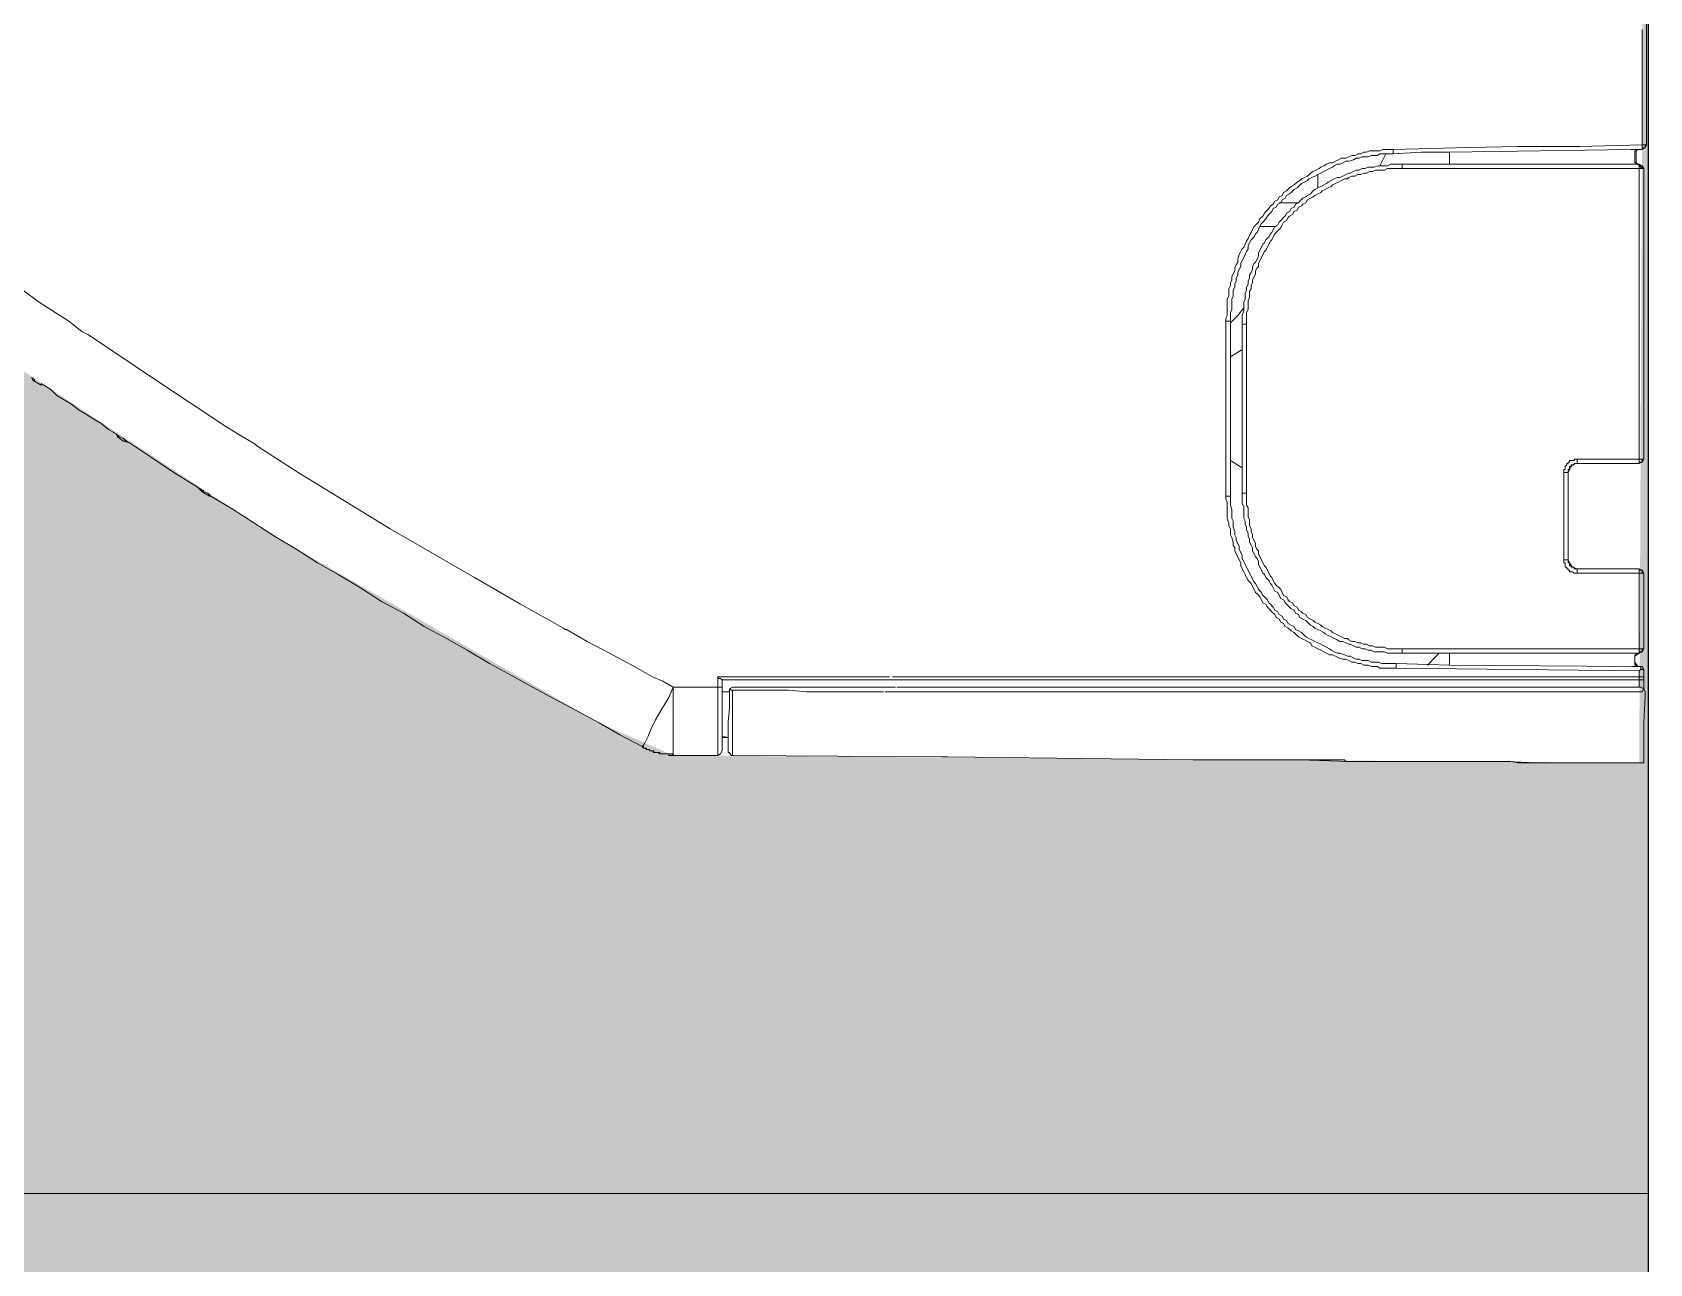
# Model space of a CAD drawing. Header units: millimetres. Extents: x -376000 to 292178, y -193032 to 188048.
# Drawn here: x -165250.4 to -165058, y -159015.4 to -158868.9 of the extents above; entities that cross this region are included whole.
import ezdxf

# ---------------------------------------------------------------- set-up
doc = ezdxf.new("R2010")
doc.units = ezdxf.units.MM
doc.layers.add('02_0.25', color=1, linetype='Continuous', lineweight=25, true_color=0xff0000)
doc.layers.add('04_0.10', color=7, linetype='Continuous', lineweight=9, true_color=0x0099ff)
doc.layers.add('_平面図（新設） (2D)', color=7, linetype='Continuous', lineweight=5)

# ---------------------------------------------------------------- blocks, each defined once
blk = doc.blocks.new('グループ-683')
at = {"color": 255, "linetype": 'Continuous'}
blk.add_wipeout([(-165251.62, -158682.77), (-165206.76, -158673.28), (-165170.8, -158671.16), (-165058, -158671.16), (-165059.24, -158955.81), (-165174.15, -158954.93), (-165182.96, -158951.05), (-165221.57, -158928.85), (-165251.35, -158909.28), (-165268.8, -158896.76), (-165276.03, -158870.5), (-165286.25, -158822.91), (-165294, -158769.87), (-165296.82, -158737.61), (-165297.71, -158715.75), (-165296.29, -158702.89), (-165292.95, -158696.01), (-165285.54, -158689.84), (-165277.26, -158687.38), (-165253.46, -158683.15), (-165252.23, -158682.97)], dxfattribs=at).dxf.layer = '04_0.10'
at = {"layer": '04_0.10', "color": 251, "lineweight": 5}
for p, q in [((-165058.89, -158869.45), (-165058.89, -158868.57)), ((-165058.36, -158869.27), (-165058.36, -158868.39)), ((-165058.36, -158869.45), (-165058.36, -158869.27)), ((-165058.36, -158869.45), (-165058.36, -158869.27)), ((-165058.89, -158870.33), (-165058.89, -158869.45)), ((-165058.89, -158870.33), (-165058.89, -158872.09)), ((-165058.36, -158869.45), (-165058.36, -158870.15)), ((-165058.36, -158869.45), (-165058.36, -158870.15)), ((-165058.36, -158870.15), (-165058.36, -158870.33)), ((-165058.36, -158870.15), (-165058.36, -158870.33)), ((-165058.36, -158871.56), (-165058.36, -158870.33)), ((-165058.36, -158871.56), (-165058.36, -158870.33)), ((-165058.89, -158872.09), (-165058.89, -158877.37)), ((-165058.36, -158871.56), (-165058.36, -158877.37)), ((-165058.36, -158871.56), (-165058.36, -158877.37)), ((-165058.89, -158877.37), (-165058.89, -158878.96)), ((-165058.89, -158878.96), (-165058.89, -158882.31)), ((-165058.36, -158877.37), (-165058.36, -158882.31)), ((-165058.36, -158877.37), (-165058.36, -158882.31)), ((-165060.3, -158882.84), (-165081.8, -158883.19)), ((-165058.89, -158882.84), (-165059.42, -158882.84)), ((-165058.89, -158882.31), (-165058.89, -158882.66)), ((-165058.89, -158882.31), (-165058.89, -158882.66)), ((-165058.89, -158882.84), (-165058.53, -158882.66)), ((-165058.89, -158882.84), (-165058.53, -158882.66)), ((-165058.89, -158882.66), (-165058.89, -158882.84)), ((-165058.89, -158882.66), (-165058.89, -158882.84)), ((-165058.53, -158882.66), (-165058.89, -158882.66)), ((-165058.53, -158882.66), (-165058.36, -158882.31)), ((-165058.53, -158882.66), (-165058.36, -158882.31)), ((-165058.53, -158882.66), (-165058.53, -158882.31)), ((-165090.08, -158884.78), (-165089.38, -158883.37)), ((-165087.44, -158884.6), (-165081.8, -158884.6)), ((-165081.8, -158884.6), (-165081.8, -158883.19)), ((-165081.8, -158884.6), (-165081.8, -158883.19)), ((-165081.8, -158884.6), (-165060.12, -158884.6)), ((-165060.12, -158884.6), (-165059.42, -158884.6)), ((-165059.77, -158883.37), (-165059.77, -158884.07)), ((-165059.77, -158883.37), (-165059.77, -158884.07)), ((-165059.42, -158884.6), (-165059.24, -158884.6)), ((-165058.89, -158884.78), (-165059.24, -158884.6)), ((-165059.24, -158884.6), (-165059.24, -158884.78)), ((-165059.24, -158884.6), (-165059.24, -158884.78)), ((-165059.24, -158884.78), (-165059.24, -158885.13)), ((-165058.89, -158884.78), (-165059.24, -158884.78)), ((-165059.24, -158884.78), (-165059.24, -158885.13)), ((-165058.71, -158885.13), (-165058.89, -158884.78)), ((-165058.89, -158884.78), (-165058.89, -158885.13)), ((-165097.48, -158885.83), (-165097.48, -158887.25)), ((-165087.44, -158885.13), (-165059.24, -158885.13)), ((-165059.24, -158919.68), (-165059.24, -158885.13)), ((-165059.24, -158919.68), (-165059.24, -158885.13)), ((-165058.89, -158885.13), (-165058.71, -158885.13)), ((-165058.71, -158919.68), (-165058.71, -158885.13)), ((-165058.71, -158919.68), (-165058.71, -158885.13)), ((-165097.48, -158887.43), (-165097.48, -158887.25)), ((-165099.77, -158889.19), (-165102.07, -158889.19)), ((-165104.36, -158892), (-165102.6, -158892)), ((-165108.41, -158903.29), (-165108.41, -158924.08)), ((-165107.88, -158903.29), (-165107.88, -158903.46)), ((-165107.88, -158903.29), (-165107.88, -158903.46)), ((-165107.88, -158903.46), (-165107.88, -158907.52)), ((-165107.88, -158903.46), (-165107.88, -158907.52)), ((-165106.47, -158903.64), (-165106.47, -158906.64)), ((-165106.47, -158903.64), (-165106.47, -158906.64)), ((-165105.94, -158903.64), (-165105.94, -158923.73)), ((-165107.88, -158907.52), (-165106.47, -158906.64)), ((-165107.88, -158907.7), (-165107.88, -158907.52)), ((-165107.88, -158907.7), (-165107.88, -158907.52)), ((-165107.88, -158919.85), (-165107.88, -158907.7)), ((-165106.47, -158906.64), (-165106.47, -158920.73)), ((-165250.29, -158909.98), (-165250.29, -158910.34)), ((-165250.29, -158910.34), (-165249.41, -158910.86)), ((-165249.24, -158910.69), (-165249.41, -158910.86)), ((-165249.41, -158910.86), (-165249.06, -158910.86)), ((-165249.06, -158910.86), (-165248.71, -158911.04)), ((-165240.78, -158916.51), (-165240.42, -158916.68)), ((-165240.42, -158916.68), (-165240.25, -158917.03)), ((-165239.54, -158917.56), (-165240.25, -158917.03)), ((-165239.54, -158917.56), (-165239.19, -158917.56)), ((-165239.19, -158917.56), (-165238.84, -158917.74)), ((-165107.88, -158919.85), (-165107.88, -158924.08)), ((-165107.88, -158919.85), (-165106.47, -158920.73)), ((-165107.88, -158919.85), (-165107.88, -158924.08)), ((-165106.47, -158920.73), (-165107.88, -158919.85)), ((-165106.47, -158920.73), (-165106.47, -158923.73)), ((-165106.47, -158920.73), (-165106.47, -158923.73)), ((-165068.23, -158921.26), (-165068.23, -158931.66)), ((-165068.23, -158921.26), (-165068.23, -158931.66)), ((-165067.7, -158921.26), (-165067.7, -158931.66)), ((-165067.7, -158921.26), (-165067.7, -158931.66)), ((-165059.24, -158919.68), (-165066.64, -158919.68)), ((-165066.64, -158920.2), (-165059.24, -158920.2)), ((-165059.24, -158920.2), (-165066.64, -158920.2)), ((-165059.24, -158920.2), (-165058.89, -158920.03)), ((-165059.24, -158920.2), (-165058.89, -158920.03)), ((-165059.24, -158920.03), (-165059.24, -158920.2)), ((-165059.24, -158920.03), (-165059.24, -158920.2)), ((-165058.89, -158920.03), (-165059.24, -158920.03)), ((-165058.89, -158920.03), (-165058.71, -158919.68)), ((-165058.89, -158920.03), (-165058.71, -158919.68)), ((-165058.89, -158920.03), (-165058.89, -158919.68)), ((-165058.89, -158920.03), (-165058.89, -158919.68)), ((-165230.73, -158923.03), (-165230.38, -158923.2)), ((-165230.38, -158923.2), (-165230.2, -158923.56)), ((-165229.32, -158924.08), (-165230.2, -158923.56)), ((-165229.32, -158924.08), (-165229.14, -158924.08)), ((-165066.64, -158932.72), (-165059.24, -158932.72)), ((-165058.89, -158932.9), (-165059.24, -158932.72)), ((-165058.89, -158932.9), (-165059.24, -158932.9)), ((-165058.71, -158933.25), (-165058.89, -158932.9)), ((-165058.71, -158933.25), (-165058.89, -158932.9)), ((-165058.89, -158932.9), (-165058.89, -158933.25)), ((-165058.89, -158932.9), (-165058.89, -158933.25)), ((-165066.64, -158933.25), (-165059.24, -158933.25)), ((-165059.24, -158942.24), (-165059.24, -158933.25)), ((-165059.24, -158942.24), (-165059.24, -158933.25)), ((-165058.89, -158933.25), (-165058.71, -158933.25)), ((-165058.71, -158942.24), (-165058.71, -158933.25)), ((-165058.71, -158942.24), (-165058.71, -158933.25)), ((-165087.44, -158942.24), (-165059.24, -158942.24)), ((-165059.24, -158942.24), (-165059.24, -158942.59)), ((-165059.24, -158942.24), (-165059.24, -158942.59)), ((-165058.89, -158942.59), (-165058.71, -158942.24)), ((-165058.89, -158942.59), (-165058.71, -158942.24)), ((-165058.89, -158942.59), (-165058.89, -158942.24)), ((-165081.8, -158944.18), (-165088.14, -158944)), ((-165083.21, -158942.77), (-165087.44, -158942.77)), ((-165087.44, -158942.77), (-165081.8, -158942.77)), ((-165083.38, -158943.12), (-165084.44, -158944.18)), ((-165083.03, -158942.77), (-165083.38, -158943.12)), ((-165081.8, -158944.18), (-165081.8, -158942.77)), ((-165081.8, -158942.77), (-165060.12, -158942.77)), ((-165060.12, -158944.35), (-165081.8, -158944.18)), ((-165060.12, -158942.77), (-165059.42, -158942.77)), ((-165059.42, -158944.35), (-165060.12, -158944.35)), ((-165059.77, -158943.3), (-165059.77, -158943.83)), ((-165059.77, -158943.3), (-165059.77, -158943.83)), ((-165059.42, -158942.77), (-165059.24, -158942.77)), ((-165059.42, -158942.77), (-165059.24, -158942.77)), ((-165058.89, -158944.35), (-165059.42, -158944.35)), ((-165059.24, -158942.77), (-165058.89, -158942.59)), ((-165059.24, -158942.77), (-165058.89, -158942.59)), ((-165059.24, -158942.59), (-165059.24, -158942.77)), ((-165058.89, -158942.59), (-165059.24, -158942.59)), ((-165059.24, -158942.59), (-165059.24, -158942.77)), ((-165058.71, -158944.71), (-165058.89, -158944.35)), ((-165168.86, -158945.59), (-165168.86, -158946.82)), ((-165168.86, -158945.59), (-165148.42, -158945.59)), ((-165168.34, -158945.94), (-165168.34, -158946.82)), ((-165168.34, -158945.94), (-165162.52, -158945.94)), ((-165162.52, -158945.94), (-165162.34, -158945.94)), ((-165162.34, -158945.94), (-165162.17, -158945.94)), ((-165162.17, -158945.94), (-165161.99, -158945.94)), ((-165161.99, -158945.94), (-165064.52, -158945.94)), ((-165148.07, -158945.59), (-165129.04, -158945.59)), ((-165129.04, -158945.59), (-165081.27, -158945.59)), ((-165059.24, -158944.88), (-165088.14, -158944.53)), ((-165081.27, -158945.59), (-165059.24, -158945.59)), ((-165064.35, -158945.94), (-165064.52, -158945.94)), ((-165064.35, -158945.94), (-165064.17, -158945.94)), ((-165064.17, -158945.94), (-165063.82, -158945.94)), ((-165063.82, -158945.94), (-165059.24, -158945.94)), ((-165059.24, -158944.88), (-165059.24, -158945.59)), ((-165059.24, -158944.88), (-165059.24, -158945.59)), ((-165059.24, -158945.59), (-165059.24, -158945.94)), ((-165059.24, -158945.59), (-165059.24, -158945.94)), ((-165059.24, -158945.94), (-165059.24, -158946.11)), ((-165059.24, -158945.94), (-165059.24, -158946.11)), ((-165059.24, -158946.11), (-165059.24, -158946.82)), ((-165059.24, -158946.11), (-165059.24, -158946.82)), ((-165058.71, -158944.71), (-165058.71, -158944.88)), ((-165058.71, -158944.88), (-165058.71, -158945.59)), ((-165058.71, -158944.88), (-165058.71, -158945.59)), ((-165058.71, -158945.59), (-165058.71, -158946.99)), ((-165058.71, -158945.59), (-165058.71, -158946.99)), ((-165174.15, -158946.82), (-165168.86, -158946.82)), ((-165168.34, -158947.35), (-165167.46, -158947.35)), ((-165167.1, -158946.82), (-165167.46, -158946.99)), ((-165167.46, -158946.99), (-165167.46, -158947.35)), ((-165147.71, -158946.82), (-165167.1, -158946.82)), ((-165088.67, -158946.82), (-165147.54, -158946.82)), ((-165143.66, -158947.35), (-165138.9, -158947.35)), ((-165058.89, -158947.35), (-165119.34, -158947.35)), ((-165059.06, -158946.82), (-165088.67, -158946.82)), ((-165058.71, -158946.99), (-165059.06, -158946.82)), ((-165058.89, -158947.35), (-165058.71, -158946.99)), ((-165058.53, -158947.35), (-165058.71, -158946.99)), ((-165058.53, -158947.88), (-165058.53, -158947.35)), ((-165174.15, -158949.46), (-165174.15, -158949.29)), ((-165174.15, -158949.46), (-165174.15, -158949.29)), ((-165168.34, -158952.64), (-165168.34, -158952.46)), ((-165168.34, -158952.64), (-165168.34, -158952.46)), ((-165167.63, -158952.81), (-165168.34, -158952.64)), ((-165168.34, -158954.4), (-165168.34, -158952.99)), ((-165168.34, -158954.4), (-165168.34, -158952.99)), ((-165167.63, -158954.4), (-165167.63, -158952.81)), ((-165058.71, -158954.22), (-165058.71, -158953.87)), ((-165176.09, -158954.57), (-165175.91, -158954.57)), ((-165174.15, -158954.93), (-165174.15, -158954.75)), ((-165174.15, -158954.93), (-165174.15, -158954.75)), ((-165174.15, -158954.93), (-165168.86, -158954.93)), ((-165168.86, -158954.93), (-165168.51, -158954.75)), ((-165168.86, -158954.93), (-165168.51, -158954.75)), ((-165168.51, -158954.75), (-165168.34, -158954.4)), ((-165168.51, -158954.75), (-165168.34, -158954.4)), ((-165167.28, -158954.93), (-165167.1, -158954.93)), ((-165167.28, -158954.93), (-165167.1, -158954.93)), ((-165166.93, -158954.93), (-165167.1, -158954.93)), ((-165167.1, -158954.93), (-165166.93, -158954.93)), ((-165142.25, -158955.1), (-165166.93, -158954.93)), ((-165142.07, -158955.1), (-165142.25, -158955.1)), ((-165142.07, -158955.1), (-165142.25, -158955.1)), ((-165142.07, -158955.1), (-165142.25, -158955.1)), ((-165142.07, -158955.1), (-165142.25, -158955.1)), ((-165142.07, -158955.1), (-165141.54, -158955.1)), ((-165141.54, -158955.1), (-165142.07, -158955.1)), ((-165112.29, -158955.45), (-165141.54, -158955.1)), ((-165112.29, -158955.45), (-165110.35, -158955.45)), ((-165108.41, -158955.45), (-165110.35, -158955.45)), ((-165108.41, -158955.45), (-165108.06, -158955.45)), ((-165107.53, -158955.45), (-165108.06, -158955.45)), ((-165108.06, -158955.45), (-165107.88, -158955.45)), ((-165107.88, -158955.45), (-165107.71, -158955.45)), ((-165107.71, -158955.45), (-165107.53, -158955.45)), ((-165107.18, -158955.45), (-165107.53, -158955.45)), ((-165107.53, -158955.45), (-165107.35, -158955.45)), ((-165107.35, -158955.45), (-165107.18, -158955.45)), ((-165107, -158955.45), (-165107.18, -158955.45)), ((-165107.18, -158955.45), (-165107, -158955.45)), ((-165106.82, -158955.45), (-165107, -158955.45)), ((-165107, -158955.45), (-165106.82, -158955.45)), ((-165106.82, -158955.45), (-165106.65, -158955.45)), ((-165106.47, -158955.45), (-165106.65, -158955.45)), ((-165106.65, -158955.45), (-165106.47, -158955.45)), ((-165106.47, -158955.45), (-165106.29, -158955.45)), ((-165106.29, -158955.45), (-165101.89, -158955.45)), ((-165102.42, -158955.45), (-165101.89, -158955.45)), ((-165101.89, -158955.45), (-165101.36, -158955.45)), ((-165101.36, -158955.45), (-165100.48, -158955.45)), ((-165100.48, -158955.45), (-165100.3, -158955.45)), ((-165100.3, -158955.45), (-165099.77, -158955.45)), ((-165099.77, -158955.45), (-165099.6, -158955.45)), ((-165099.6, -158955.45), (-165099.25, -158955.45)), ((-165099.25, -158955.45), (-165099.07, -158955.45)), ((-165099.07, -158955.45), (-165098.89, -158955.45)), ((-165098.89, -158955.45), (-165098.72, -158955.45)), ((-165098.72, -158955.45), (-165098.54, -158955.45)), ((-165098.54, -158955.45), (-165098.36, -158955.45)), ((-165098.36, -158955.45), (-165098.01, -158955.45)), ((-165098.01, -158955.45), (-165097.84, -158955.45)), ((-165097.84, -158955.45), (-165097.48, -158955.45)), ((-165097.48, -158955.45), (-165096.25, -158955.45)), ((-165096.25, -158955.45), (-165095.19, -158955.45)), ((-165095.19, -158955.45), (-165095.02, -158955.45)), ((-165095.02, -158955.45), (-165094.67, -158955.45)), ((-165094.67, -158955.45), (-165094.31, -158955.45)), ((-165094.31, -158955.45), (-165094.14, -158955.63)), ((-165094.14, -158955.63), (-165093.96, -158955.63)), ((-165093.96, -158955.63), (-165093.78, -158955.63)), ((-165093.78, -158955.63), (-165092.19, -158955.63)), ((-165092.19, -158955.63), (-165092.02, -158955.63)), ((-165092.02, -158955.63), (-165091.84, -158955.63)), ((-165091.84, -158955.63), (-165091.67, -158955.63)), ((-165091.67, -158955.63), (-165091.49, -158955.63)), ((-165091.49, -158955.63), (-165091.14, -158955.63)), ((-165091.14, -158955.63), (-165090.79, -158955.63)), ((-165090.79, -158955.63), (-165090.61, -158955.63)), ((-165090.61, -158955.63), (-165090.43, -158955.63)), ((-165090.43, -158955.63), (-165090.26, -158955.63)), ((-165090.26, -158955.63), (-165089.9, -158955.63)), ((-165089.9, -158955.63), (-165089.55, -158955.63)), ((-165089.55, -158955.63), (-165089.2, -158955.63)), ((-165089.2, -158955.63), (-165088.85, -158955.63)), ((-165088.85, -158955.63), (-165088.32, -158955.63)), ((-165088.32, -158955.63), (-165088.14, -158955.63)), ((-165088.14, -158955.63), (-165087.97, -158955.63)), ((-165087.97, -158955.63), (-165087.26, -158955.63)), ((-165087.26, -158955.63), (-165087.09, -158955.63)), ((-165087.09, -158955.63), (-165086.73, -158955.63)), ((-165086.73, -158955.63), (-165086.55, -158955.63)), ((-165086.55, -158955.63), (-165086.38, -158955.63)), ((-165086.38, -158955.63), (-165086.2, -158955.63)), ((-165086.2, -158955.63), (-165086.03, -158955.63)), ((-165086.03, -158955.63), (-165085.85, -158955.63)), ((-165085.85, -158955.63), (-165085.67, -158955.63)), ((-165085.67, -158955.63), (-165085.14, -158955.63)), ((-165085.14, -158955.63), (-165084.97, -158955.63)), ((-165084.97, -158955.63), (-165084.79, -158955.63)), ((-165084.79, -158955.63), (-165084.44, -158955.63)), ((-165084.44, -158955.63), (-165084.26, -158955.63)), ((-165084.26, -158955.63), (-165084.09, -158955.63)), ((-165084.09, -158955.63), (-165083.91, -158955.63)), ((-165083.91, -158955.63), (-165082.15, -158955.63)), ((-165082.15, -158955.63), (-165081.27, -158955.63)), ((-165081.27, -158955.63), (-165080.21, -158955.63)), ((-165074.92, -158955.63), (-165081.27, -158955.63)), ((-165080.21, -158955.63), (-165074.92, -158955.63)), ((-165074.92, -158955.63), (-165074.57, -158955.63)), ((-165073.69, -158955.81), (-165074.57, -158955.63)), ((-165072.99, -158955.81), (-165074.57, -158955.63)), ((-165073.52, -158955.81), (-165073.69, -158955.81)), ((-165072.99, -158955.81), (-165073.52, -158955.81)), ((-165072.46, -158955.81), (-165072.99, -158955.81)), ((-165072.28, -158955.81), (-165072.99, -158955.81)), ((-165072.28, -158955.81), (-165072.46, -158955.81)), ((-165071.75, -158955.81), (-165072.28, -158955.81)), ((-165071.75, -158955.81), (-165072.28, -158955.81)), ((-165071.57, -158955.81), (-165071.75, -158955.81)), ((-165071.57, -158955.81), (-165071.75, -158955.81)), ((-165066.47, -158955.81), (-165071.57, -158955.81)), ((-165071.04, -158955.81), (-165071.57, -158955.81)), ((-165070.69, -158955.81), (-165071.04, -158955.81)), ((-165070.52, -158955.81), (-165070.69, -158955.81)), ((-165070.16, -158955.81), (-165070.52, -158955.81)), ((-165069.99, -158955.81), (-165070.16, -158955.81)), ((-165069.81, -158955.81), (-165069.99, -158955.81)), ((-165069.64, -158955.81), (-165069.81, -158955.81)), ((-165069.46, -158955.81), (-165069.64, -158955.81)), ((-165069.11, -158955.81), (-165069.46, -158955.81)), ((-165068.75, -158955.81), (-165069.11, -158955.81)), ((-165068.23, -158955.81), (-165068.75, -158955.81)), ((-165067.87, -158955.81), (-165068.23, -158955.81)), ((-165067.35, -158955.81), (-165067.87, -158955.81)), ((-165067.17, -158955.81), (-165067.35, -158955.81)), ((-165066.64, -158955.81), (-165067.17, -158955.81)), ((-165066.47, -158955.81), (-165066.64, -158955.81)), ((-165065.93, -158955.81), (-165066.47, -158955.81)), ((-165066.47, -158955.81), (-165059.24, -158955.81)), ((-165059.06, -158955.81), (-165065.93, -158955.81)), ((-165059.06, -158955.81), (-165059.24, -158955.81)), ((-165058.89, -158955.81), (-165059.06, -158955.81)), ((-165059.06, -158955.81), (-165058.89, -158955.81)), ((-165058.89, -158955.81), (-165058.71, -158955.81)), ((-165058.89, -158955.81), (-165058.71, -158955.81)), ((-165058.89, -158955.81), (-165058.71, -158955.81)), ((-165058.71, -158955.63), (-165058.71, -158954.22)), ((-165058.71, -158954.22), (-165058.71, -158955.63)), ((-165058.71, -158955.81), (-165058.71, -158955.63)), ((-165058.71, -158955.81), (-165058.71, -158955.63))]:
    blk.add_line(p, q, dxfattribs=at)
at = {"layer": '04_0.10', "color": 251, "lineweight": 5, "flags": 128}
for points in [[(-165250.47, -158909.98), (-165250.29, -158910.34), (-165249.41, -158910.86), (-165249.06, -158910.86), (-165248.18, -158911.39), (-165247.47, -158912.1), (-165246.59, -158912.63), (-165245.71, -158913.15), (-165244.83, -158913.86), (-165243.95, -158914.39), (-165243.07, -158914.92), (-165242.19, -158915.45), (-165241.31, -158916.15), (-165240.42, -158916.68), (-165240.25, -158917.03), (-165239.54, -158917.56), (-165238.84, -158917.74), (-165236.19, -158919.5), (-165233.55, -158921.26), (-165230.73, -158923.03), (-165230.2, -158923.56), (-165229.32, -158924.08), (-165229.14, -158924.08), (-165226.5, -158925.67), (-165224.03, -158927.25), (-165221.57, -158928.85), (-165218.92, -158930.43), (-165216.45, -158932.02), (-165213.99, -158933.42), (-165211.34, -158935.01), (-165208.87, -158936.6), (-165206.23, -158938.01), (-165203.76, -158939.59), (-165201.12, -158941), (-165198.65, -158942.42), (-165196.01, -158944), (-165193.37, -158945.41), (-165190.9, -158946.82), (-165188.25, -158948.23), (-165185.61, -158949.64), (-165182.96, -158951.05), (-165180.5, -158952.46), (-165177.86, -158953.87), (-165177.68, -158953.87), (-165177.68, -158954.05), (-165177.5, -158954.05), (-165177.33, -158954.05), (-165177.33, -158954.22), (-165177.15, -158954.22), (-165176.97, -158954.22), (-165176.97, -158954.4), (-165176.79, -158954.4), (-165176.62, -158954.4), (-165176.44, -158954.4), (-165176.44, -158954.57), (-165176.27, -158954.57), (-165176.09, -158954.57), (-165175.91, -158954.57), (-165175.91, -158954.57), (-165175.74, -158954.57), (-165175.74, -158954.75), (-165175.56, -158954.75), (-165175.39, -158954.75), (-165175.21, -158954.75), (-165175.03, -158954.75), (-165174.86, -158954.75), (-165174.68, -158954.75), (-165174.51, -158954.75), (-165174.33, -158954.75), (-165174.15, -158954.93), (-165168.86, -158954.93), (-165168.51, -158954.75), (-165168.34, -158954.4), (-165168.34, -158952.81), (-165167.63, -158952.81), (-165167.63, -158954.4), (-165167.63, -158954.4), (-165167.63, -158954.57), (-165167.46, -158954.57), (-165167.46, -158954.75), (-165167.28, -158954.75), (-165167.28, -158954.93), (-165167.1, -158954.93), (-165166.93, -158954.93), (-165142.25, -158955.1), (-165141.54, -158955.1), (-165112.29, -158955.45), (-165099.77, -158955.45), (-165099.6, -158955.45), (-165093.78, -158955.63), (-165092.19, -158955.63), (-165081.27, -158955.63), (-165074.92, -158955.63), (-165071.57, -158955.81), (-165071.04, -158955.81), (-165066.47, -158955.81), (-165058.71, -158955.81), (-165058.71, -158955.63), (-165058.71, -158954.22), (-165058.71, -158953.69), (-165058.71, -158951.05), (-165058.53, -158947.88), (-165058.53, -158947.35), (-165058.71, -158946.99), (-165058.71, -158945.59), (-165058.71, -158944.88), (-165058.89, -158944.35), (-165059.42, -158944.35), (-165059.77, -158943.83), (-165059.77, -158943.3), (-165059.77, -158943.12), (-165059.24, -158942.77), (-165058.89, -158942.59), (-165058.71, -158942.24), (-165058.71, -158933.25), (-165058.89, -158932.9), (-165059.24, -158932.9), (-165059.24, -158932.72), (-165066.64, -158932.72), (-165067.17, -158932.54), (-165067.52, -158932.02), (-165067.7, -158931.66), (-165067.7, -158921.26), (-165067.35, -158920.56), (-165067.17, -158920.38), (-165066.82, -158920.2), (-165059.24, -158920.2), (-165058.89, -158920.03), (-165058.71, -158919.68), (-165058.71, -158885.13), (-165058.89, -158885.13), (-165059.42, -158884.6), (-165059.59, -158884.43), (-165059.59, -158883.02), (-165059.42, -158882.84), (-165058.89, -158882.84), (-165058.53, -158882.66), (-165058.36, -158882.31), (-165058.36, -158870.24), (-165058.18, -158804.94)], [(-165088.5, -158882.84), (-165089.02, -158882.84), (-165089.38, -158882.84), (-165089.73, -158882.84), (-165090.08, -158883.02), (-165090.43, -158883.02), (-165090.79, -158883.02), (-165091.31, -158883.02), (-165091.67, -158883.19), (-165092.02, -158883.19), (-165092.37, -158883.37), (-165092.72, -158883.37), (-165093.08, -158883.55), (-165093.43, -158883.55), (-165093.78, -158883.72), (-165094.14, -158883.9), (-165094.67, -158883.9), (-165095.02, -158884.07), (-165095.37, -158884.25), (-165095.72, -158884.43), (-165096.07, -158884.43), (-165096.43, -158884.6), (-165096.78, -158884.78), (-165097.13, -158884.95), (-165097.31, -158885.13), (-165097.66, -158885.31), (-165098.01, -158885.48), (-165098.36, -158885.66), (-165098.72, -158886.01), (-165099.07, -158886.19), (-165099.42, -158886.36), (-165099.6, -158886.54), (-165099.95, -158886.72), (-165100.3, -158887.07), (-165100.65, -158887.25), (-165100.83, -158887.43), (-165101.19, -158887.78), (-165101.54, -158887.95), (-165101.72, -158888.31), (-165102.07, -158888.48), (-165102.24, -158888.83), (-165102.6, -158889.01), (-165102.77, -158889.36), (-165103.12, -158889.54), (-165103.3, -158889.89), (-165103.65, -158890.24), (-165103.83, -158890.42), (-165104, -158890.77), (-165104.36, -158891.12), (-165104.53, -158891.48), (-165104.71, -158891.65), (-165105.06, -158892), (-165105.24, -158892.36), (-165105.41, -158892.71), (-165105.59, -158893.06), (-165105.77, -158893.42), (-165105.94, -158893.77), (-165106.12, -158894.12), (-165106.29, -158894.48), (-165106.47, -158894.65), (-165106.65, -158895), (-165106.82, -158895.36), (-165107, -158895.88), (-165107, -158896.24), (-165107.18, -158896.59), (-165107.35, -158896.94), (-165107.35, -158897.29), (-165107.53, -158897.65), (-165107.71, -158898), (-165107.71, -158898.35), (-165107.88, -158898.7), (-165107.88, -158899.05), (-165108.06, -158899.41), (-165108.06, -158899.94), (-165108.06, -158900.29), (-165108.24, -158900.65), (-165108.24, -158901), (-165108.24, -158901.35), (-165108.24, -158901.7), (-165108.24, -158902.23), (-165108.24, -158902.58), (-165108.41, -158902.93), (-165108.41, -158903.29)], [(-165058.89, -158882.31), (-165066.29, -158882.49), (-165073.69, -158882.49), (-165081.09, -158882.66), (-165088.5, -158882.84)], [(-165088.5, -158882.84), (-165088.5, -158882.84), (-165088.5, -158883.02), (-165088.5, -158883.19), (-165088.5, -158883.37)], [(-165059.42, -158882.84), (-165059.77, -158882.84), (-165060.3, -158882.84)], [(-165059.42, -158882.84), (-165059.42, -158882.84), (-165059.59, -158882.84), (-165059.59, -158883.02), (-165059.77, -158883.02), (-165059.77, -158883.19), (-165059.77, -158883.37)], [(-165059.42, -158882.84), (-165059.42, -158882.84), (-165059.59, -158882.84), (-165059.59, -158883.02), (-165059.77, -158883.02), (-165059.77, -158883.19), (-165059.77, -158883.37)], [(-165058.89, -158882.84), (-165059.06, -158882.84), (-165059.42, -158882.84)], [(-165058.53, -158882.31), (-165058.71, -158882.31), (-165058.89, -158882.31)], [(-165058.36, -158882.31), (-165058.36, -158882.31), (-165058.53, -158882.31)], [(-165088.5, -158883.37), (-165088.85, -158883.37), (-165089.38, -158883.37), (-165089.73, -158883.37), (-165090.08, -158883.37), (-165090.43, -158883.55), (-165090.79, -158883.55), (-165091.14, -158883.55), (-165091.49, -158883.72), (-165091.84, -158883.72), (-165092.19, -158883.72), (-165092.55, -158883.9), (-165092.9, -158883.9), (-165093.25, -158884.07), (-165093.78, -158884.25), (-165094.14, -158884.25), (-165094.49, -158884.43), (-165094.84, -158884.6), (-165095.19, -158884.6), (-165095.55, -158884.78), (-165095.72, -158884.95), (-165096.07, -158885.13), (-165096.43, -158885.31), (-165096.78, -158885.48), (-165097.13, -158885.66), (-165097.48, -158885.83), (-165097.84, -158886.01), (-165098.19, -158886.19), (-165098.54, -158886.36), (-165098.72, -158886.54), (-165099.07, -158886.72), (-165099.42, -158886.9), (-165099.77, -158887.25), (-165099.95, -158887.43), (-165100.3, -158887.6), (-165100.65, -158887.95), (-165100.83, -158888.13), (-165101.19, -158888.31), (-165101.36, -158888.66), (-165101.72, -158888.83), (-165101.89, -158889.19), (-165102.24, -158889.36), (-165102.42, -158889.71), (-165102.77, -158889.89), (-165102.95, -158890.24), (-165103.3, -158890.6), (-165103.48, -158890.77), (-165103.65, -158891.12), (-165104, -158891.48), (-165104.18, -158891.65), (-165104.36, -158892), (-165104.53, -158892.36), (-165104.71, -158892.71), (-165104.89, -158892.89), (-165105.06, -158893.24), (-165105.41, -158893.59), (-165105.59, -158893.95), (-165105.77, -158894.3), (-165105.77, -158894.65), (-165105.94, -158895), (-165106.12, -158895.36), (-165106.29, -158895.71), (-165106.47, -158896.06), (-165106.65, -158896.41), (-165106.65, -158896.76), (-165106.82, -158897.12), (-165107, -158897.47), (-165107, -158897.82), (-165107.18, -158898.17), (-165107.18, -158898.53), (-165107.35, -158898.88), (-165107.35, -158899.23), (-165107.53, -158899.58), (-165107.53, -158899.94), (-165107.53, -158900.29), (-165107.71, -158900.65), (-165107.71, -158901), (-165107.71, -158901.35), (-165107.71, -158901.88), (-165107.88, -158902.23), (-165107.88, -158902.58), (-165107.88, -158902.93), (-165107.88, -158903.29)], [(-165087.44, -158884.6), (-165087.79, -158884.6), (-165088.14, -158884.6), (-165088.5, -158884.6), (-165088.85, -158884.6), (-165089.2, -158884.78), (-165089.55, -158884.78), (-165089.9, -158884.78), (-165090.26, -158884.78), (-165090.79, -158884.95), (-165091.14, -158884.95), (-165091.49, -158884.95), (-165091.84, -158885.13), (-165092.19, -158885.13), (-165092.55, -158885.31), (-165092.9, -158885.31), (-165093.25, -158885.48), (-165093.61, -158885.66), (-165093.78, -158885.66), (-165094.14, -158885.83), (-165094.49, -158886.01), (-165094.84, -158886.19), (-165095.19, -158886.19), (-165095.55, -158886.36), (-165095.9, -158886.54), (-165096.25, -158886.72), (-165096.43, -158886.9), (-165096.78, -158887.07), (-165097.13, -158887.25), (-165097.48, -158887.43), (-165097.84, -158887.6), (-165098.01, -158887.78), (-165098.36, -158888.13), (-165098.72, -158888.31), (-165098.89, -158888.48), (-165099.25, -158888.66), (-165099.6, -158889.01), (-165099.77, -158889.19), (-165100.13, -158889.36), (-165100.3, -158889.71), (-165100.65, -158889.89), (-165100.83, -158890.24), (-165101.19, -158890.42), (-165101.36, -158890.77), (-165101.54, -158890.95), (-165101.89, -158891.3), (-165102.07, -158891.48), (-165102.24, -158891.83), (-165102.6, -158892), (-165102.77, -158892.36), (-165102.95, -158892.71), (-165103.12, -158892.89), (-165103.3, -158893.24), (-165103.65, -158893.59), (-165103.83, -158893.95), (-165104, -158894.12), (-165104.18, -158894.48), (-165104.36, -158894.83), (-165104.53, -158895.18), (-165104.53, -158895.53), (-165104.71, -158895.88), (-165104.89, -158896.24), (-165105.06, -158896.41), (-165105.24, -158896.76), (-165105.24, -158897.12), (-165105.41, -158897.47), (-165105.59, -158897.82), (-165105.59, -158898.17), (-165105.77, -158898.53), (-165105.77, -158898.88), (-165105.94, -158899.23), (-165105.94, -158899.58), (-165106.12, -158899.94), (-165106.12, -158900.29), (-165106.12, -158900.65), (-165106.29, -158901), (-165106.29, -158901.35), (-165106.29, -158901.7), (-165106.29, -158902.05), (-165106.47, -158902.58), (-165106.47, -158902.93), (-165106.47, -158903.29), (-165106.47, -158903.64)], [(-165088.5, -158883.37), (-165088.67, -158883.37), (-165088.85, -158883.37), (-165089.02, -158883.37), (-165089.2, -158883.37), (-165089.38, -158883.37)], [(-165081.8, -158883.19), (-165085.14, -158883.19), (-165088.5, -158883.37)], [(-165087.44, -158884.6), (-165087.44, -158884.6), (-165087.44, -158884.78), (-165087.44, -158884.95), (-165087.44, -158885.13)], [(-165059.77, -158884.07), (-165059.77, -158884.07), (-165059.77, -158884.25), (-165059.77, -158884.43), (-165059.59, -158884.43), (-165059.59, -158884.6), (-165059.42, -158884.6)], [(-165087.44, -158885.13), (-165087.79, -158885.13), (-165088.14, -158885.13), (-165088.5, -158885.13), (-165088.85, -158885.13), (-165089.2, -158885.13), (-165089.55, -158885.31), (-165089.9, -158885.31), (-165090.26, -158885.31), (-165090.61, -158885.31), (-165090.96, -158885.48), (-165091.31, -158885.48), (-165091.67, -158885.66), (-165092.02, -158885.66), (-165092.37, -158885.83), (-165092.72, -158885.83), (-165093.08, -158886.01), (-165093.43, -158886.01), (-165093.78, -158886.19), (-165093.96, -158886.36), (-165094.31, -158886.36), (-165094.67, -158886.54), (-165095.02, -158886.72), (-165095.37, -158886.9), (-165095.72, -158887.07), (-165095.9, -158887.25), (-165096.25, -158887.43), (-165096.6, -158887.6), (-165096.96, -158887.78), (-165097.13, -158887.95), (-165097.48, -158888.13), (-165097.84, -158888.31), (-165098.01, -158888.48), (-165098.36, -158888.66), (-165098.72, -158888.83), (-165098.89, -158889.19), (-165099.25, -158889.36), (-165099.42, -158889.54), (-165099.77, -158889.71), (-165099.95, -158890.07), (-165100.3, -158890.24), (-165100.48, -158890.6), (-165100.83, -158890.77), (-165101.01, -158890.95), (-165101.19, -158891.3), (-165101.54, -158891.48), (-165101.72, -158891.83), (-165101.89, -158892.18), (-165102.07, -158892.36), (-165102.42, -158892.71), (-165102.6, -158892.89), (-165102.77, -158893.24), (-165102.95, -158893.59), (-165103.12, -158893.77), (-165103.3, -158894.12), (-165103.48, -158894.48), (-165103.65, -158894.83), (-165103.83, -158895), (-165104, -158895.36), (-165104.18, -158895.71), (-165104.36, -158896.06), (-165104.53, -158896.41), (-165104.53, -158896.76), (-165104.71, -158896.94), (-165104.89, -158897.29), (-165104.89, -158897.65), (-165105.06, -158898), (-165105.24, -158898.35), (-165105.24, -158898.7), (-165105.41, -158899.05), (-165105.41, -158899.41), (-165105.59, -158899.76), (-165105.59, -158900.12), (-165105.59, -158900.47), (-165105.77, -158900.82), (-165105.77, -158901.17), (-165105.77, -158901.53), (-165105.77, -158901.88), (-165105.94, -158902.23), (-165105.94, -158902.58), (-165105.94, -158902.93), (-165105.94, -158903.29), (-165105.94, -158903.64)], [(-165059.24, -158885.13), (-165059.06, -158885.13), (-165058.89, -158885.13)], [(-165102.6, -158892), (-165102.6, -158892), (-165102.42, -158892)], [(-165253.29, -158898.35), (-165251.53, -158899.58), (-165249.59, -158901), (-165247.65, -158902.23)], [(-165107.88, -158903.46), (-165107, -158902.58), (-165106.29, -158901.7)], [(-165244.48, -158904.52), (-165246.06, -158903.29), (-165247.65, -158902.23)], [(-165108.41, -158903.29), (-165108.24, -158903.29), (-165108.06, -158903.29), (-165107.88, -158903.29)], [(-165105.94, -158903.64), (-165105.94, -158903.64), (-165106.12, -158903.64), (-165106.29, -158903.64), (-165106.47, -158903.64)], [(-165243.24, -158905.22), (-165243.77, -158904.87), (-165244.48, -158904.52)], [(-165227.38, -158915.8), (-165235.84, -158910.16), (-165243.24, -158905.22)], [(-165250.12, -158910.16), (-165250.12, -158910.34), (-165250.29, -158910.34)], [(-165249.06, -158910.86), (-165248.18, -158911.39), (-165247.47, -158912.1), (-165246.59, -158912.63), (-165245.71, -158913.15), (-165244.83, -158913.86), (-165243.95, -158914.39), (-165243.07, -158914.92), (-165242.19, -158915.45), (-165241.31, -158916.15), (-165240.42, -158916.68)], [(-165240.42, -158916.68), (-165240.07, -158917.03), (-165239.54, -158917.21), (-165239.19, -158917.56)], [(-165240.25, -158917.03), (-165240.25, -158917.03), (-165240.07, -158916.86)], [(-165239.54, -158917.56), (-165239.54, -158917.56), (-165239.36, -158917.56), (-165239.36, -158917.39)], [(-165223.86, -158917.91), (-165225.62, -158916.86), (-165227.38, -158915.8)], [(-165238.84, -158917.74), (-165236.19, -158919.5), (-165233.55, -158921.26), (-165230.73, -158923.03)], [(-165223.68, -158918.09), (-165223.68, -158918.09), (-165223.86, -158917.91)], [(-165223.68, -158918.09), (-165223.68, -158918.09), (-165223.86, -158917.91)], [(-165197.77, -158933.78), (-165207.82, -158927.96), (-165218.75, -158921.26), (-165221.21, -158919.68), (-165223.68, -158918.09)], [(-165066.64, -158919.68), (-165066.64, -158919.68), (-165066.82, -158919.68), (-165066.99, -158919.68), (-165066.99, -158919.85), (-165067.17, -158919.85), (-165067.35, -158919.85), (-165067.52, -158919.85), (-165067.52, -158920.03), (-165067.7, -158920.03), (-165067.7, -158920.2), (-165067.87, -158920.2), (-165067.87, -158920.38), (-165068.05, -158920.56), (-165068.05, -158920.73), (-165068.05, -158920.91), (-165068.23, -158920.91), (-165068.23, -158921.09), (-165068.23, -158921.26)], [(-165068.23, -158921.26), (-165068.05, -158921.26), (-165067.87, -158921.26), (-165067.7, -158921.26)], [(-165066.64, -158920.2), (-165066.64, -158920.2), (-165066.82, -158920.2), (-165066.99, -158920.2), (-165066.99, -158920.38), (-165067.17, -158920.38), (-165067.35, -158920.38), (-165067.35, -158920.56), (-165067.52, -158920.56), (-165067.52, -158920.73), (-165067.52, -158920.91), (-165067.7, -158920.91), (-165067.7, -158921.09), (-165067.7, -158921.26)], [(-165066.64, -158920.2), (-165066.64, -158920.2), (-165066.82, -158920.2), (-165066.99, -158920.2), (-165066.99, -158920.38), (-165067.17, -158920.38), (-165067.35, -158920.38), (-165067.35, -158920.56), (-165067.52, -158920.56), (-165067.52, -158920.73), (-165067.52, -158920.91), (-165067.7, -158920.91), (-165067.7, -158921.09), (-165067.7, -158921.26)], [(-165066.64, -158920.2), (-165066.64, -158920.2), (-165066.64, -158920.03), (-165066.64, -158919.85), (-165066.64, -158919.68)], [(-165066.64, -158920.2), (-165066.64, -158920.2), (-165066.64, -158920.03), (-165066.64, -158919.85), (-165066.64, -158919.68)], [(-165059.24, -158919.68), (-165059.24, -158919.85), (-165059.24, -158920.03)], [(-165058.89, -158919.68), (-165058.89, -158919.68), (-165059.06, -158919.68), (-165059.24, -158919.68)], [(-165059.24, -158919.68), (-165059.24, -158919.85), (-165059.24, -158920.03)], [(-165058.71, -158919.68), (-165058.71, -158919.68), (-165058.89, -158919.68)], [(-165230.38, -158923.2), (-165230.03, -158923.56), (-165229.5, -158923.73), (-165229.14, -158924.08)], [(-165230.2, -158923.56), (-165230.2, -158923.56), (-165230.03, -158923.56), (-165230.03, -158923.38)], [(-165229.32, -158924.08), (-165229.32, -158924.08), (-165229.32, -158923.91)], [(-165229.14, -158924.08), (-165226.5, -158925.67), (-165224.03, -158927.25), (-165221.57, -158928.85), (-165218.92, -158930.43), (-165216.45, -158932.02), (-165213.99, -158933.42), (-165211.34, -158935.01), (-165208.87, -158936.6), (-165206.23, -158938.01), (-165203.76, -158939.59), (-165201.12, -158941), (-165198.65, -158942.42), (-165196.01, -158944), (-165193.37, -158945.41), (-165190.9, -158946.82), (-165188.25, -158948.23), (-165185.61, -158949.64), (-165182.96, -158951.05), (-165180.5, -158952.46), (-165177.86, -158953.87)], [(-165108.41, -158924.08), (-165108.41, -158924.44), (-165108.24, -158924.79), (-165108.24, -158925.32), (-165108.24, -158925.67), (-165108.24, -158926.02), (-165108.24, -158926.37), (-165108.24, -158926.73), (-165108.06, -158927.25), (-165108.06, -158927.61), (-165107.88, -158927.96), (-165107.88, -158928.31), (-165107.88, -158928.67), (-165107.71, -158929.02), (-165107.53, -158929.55), (-165107.53, -158929.9), (-165107.35, -158930.25), (-165107.35, -158930.61), (-165107.18, -158930.96), (-165107, -158931.31), (-165106.82, -158931.66), (-165106.65, -158932.02), (-165106.65, -158932.37), (-165106.47, -158932.72), (-165106.29, -158933.07), (-165106.12, -158933.42), (-165105.94, -158933.78), (-165105.77, -158934.13), (-165105.41, -158934.48), (-165105.24, -158934.84), (-165105.06, -158935.19), (-165104.89, -158935.54), (-165104.71, -158935.72), (-165104.36, -158936.07), (-165104.18, -158936.42), (-165104, -158936.78), (-165103.65, -158936.95), (-165103.48, -158937.3), (-165103.12, -158937.66), (-165102.95, -158937.83), (-165102.6, -158938.18), (-165102.42, -158938.54), (-165102.07, -158938.71), (-165101.89, -158939.07), (-165101.54, -158939.24), (-165101.36, -158939.59), (-165101.01, -158939.77), (-165100.65, -158940.12), (-165100.3, -158940.3), (-165100.13, -158940.47), (-165099.77, -158940.83), (-165099.42, -158941), (-165099.07, -158941.18), (-165098.72, -158941.36), (-165098.36, -158941.53), (-165098.19, -158941.89), (-165097.84, -158942.06), (-165097.48, -158942.24), (-165097.13, -158942.42), (-165096.78, -158942.59), (-165096.43, -158942.77), (-165096.07, -158942.95), (-165095.72, -158942.95), (-165095.37, -158943.12), (-165095.02, -158943.3), (-165094.49, -158943.47), (-165094.14, -158943.47), (-165093.78, -158943.65), (-165093.43, -158943.83), (-165093.08, -158943.83), (-165092.72, -158944), (-165092.37, -158944), (-165092.02, -158944.18), (-165091.49, -158944.18), (-165091.14, -158944.35), (-165090.79, -158944.35), (-165090.43, -158944.35), (-165090.08, -158944.53), (-165089.55, -158944.53), (-165089.2, -158944.53), (-165088.85, -158944.53), (-165088.5, -158944.53), (-165088.14, -158944.53)], [(-165107.88, -158924.08), (-165107.88, -158924.08), (-165108.06, -158924.08), (-165108.24, -158924.08), (-165108.41, -158924.08)], [(-165107.88, -158924.08), (-165107.88, -158924.44), (-165107.88, -158924.79), (-165107.88, -158925.14), (-165107.71, -158925.67), (-165107.71, -158926.02), (-165107.71, -158926.37), (-165107.71, -158926.73), (-165107.53, -158927.08), (-165107.53, -158927.43), (-165107.53, -158927.78), (-165107.35, -158928.31), (-165107.35, -158928.67), (-165107.18, -158929.02), (-165107.18, -158929.37), (-165107, -158929.73), (-165106.82, -158930.08), (-165106.82, -158930.43), (-165106.65, -158930.78), (-165106.47, -158931.13), (-165106.47, -158931.49), (-165106.29, -158931.84), (-165106.12, -158932.19), (-165105.94, -158932.54), (-165105.77, -158932.9), (-165105.59, -158933.25), (-165105.41, -158933.6), (-165105.24, -158933.95), (-165105.06, -158934.3), (-165104.89, -158934.48), (-165104.71, -158934.84), (-165104.53, -158935.19), (-165104.18, -158935.54), (-165104, -158935.89), (-165103.83, -158936.07), (-165103.48, -158936.42), (-165103.3, -158936.78), (-165103.12, -158936.95), (-165102.77, -158937.3), (-165102.6, -158937.66), (-165102.24, -158937.83), (-165102.07, -158938.18), (-165101.72, -158938.36), (-165101.54, -158938.71), (-165101.19, -158938.89), (-165101.01, -158939.24), (-165100.65, -158939.42), (-165100.3, -158939.59), (-165100.13, -158939.95), (-165099.77, -158940.12), (-165099.42, -158940.3), (-165099.07, -158940.65), (-165098.89, -158940.83), (-165098.54, -158941), (-165098.19, -158941.18), (-165097.84, -158941.36), (-165097.48, -158941.53), (-165097.13, -158941.71), (-165096.78, -158941.89), (-165096.43, -158942.06), (-165096.07, -158942.24), (-165095.9, -158942.42), (-165095.55, -158942.59), (-165095.19, -158942.77), (-165094.84, -158942.77), (-165094.31, -158942.95), (-165093.96, -158943.12), (-165093.61, -158943.12), (-165093.25, -158943.3), (-165092.9, -158943.47), (-165092.55, -158943.47), (-165092.19, -158943.65), (-165091.84, -158943.65), (-165091.49, -158943.65), (-165091.14, -158943.83), (-165090.79, -158943.83), (-165090.26, -158943.83), (-165089.9, -158944), (-165089.55, -158944), (-165089.2, -158944), (-165088.85, -158944), (-165088.5, -158944), (-165088.14, -158944)], [(-165106.47, -158923.73), (-165106.47, -158924.08), (-165106.47, -158924.61), (-165106.47, -158924.96), (-165106.29, -158925.32), (-165106.29, -158925.67), (-165106.29, -158926.02), (-165106.29, -158926.37), (-165106.29, -158926.73), (-165106.12, -158927.08), (-165106.12, -158927.43), (-165105.94, -158927.78), (-165105.94, -158928.14), (-165105.77, -158928.49), (-165105.77, -158928.85), (-165105.59, -158929.2), (-165105.59, -158929.55), (-165105.41, -158929.9), (-165105.24, -158930.25), (-165105.24, -158930.61), (-165105.06, -158930.96), (-165104.89, -158931.31), (-165104.71, -158931.49), (-165104.53, -158931.84), (-165104.53, -158932.19), (-165104.36, -158932.54), (-165104.18, -158932.9), (-165104, -158933.25), (-165103.83, -158933.42), (-165103.65, -158933.78), (-165103.3, -158934.13), (-165103.12, -158934.48), (-165102.95, -158934.66), (-165102.77, -158935.01), (-165102.6, -158935.37), (-165102.24, -158935.54), (-165102.07, -158935.89), (-165101.89, -158936.25), (-165101.54, -158936.42), (-165101.36, -158936.78), (-165101.19, -158936.95), (-165100.83, -158937.3), (-165100.65, -158937.48), (-165100.3, -158937.66), (-165100.13, -158938.01), (-165099.77, -158938.18), (-165099.6, -158938.54), (-165099.25, -158938.71), (-165098.89, -158938.89), (-165098.72, -158939.07), (-165098.36, -158939.42), (-165098.01, -158939.59), (-165097.84, -158939.77), (-165097.48, -158939.95), (-165097.13, -158940.12), (-165096.78, -158940.3), (-165096.6, -158940.47), (-165096.25, -158940.65), (-165095.9, -158940.83), (-165095.55, -158941), (-165095.19, -158941.18), (-165094.84, -158941.36), (-165094.49, -158941.36), (-165094.14, -158941.53), (-165093.78, -158941.71), (-165093.61, -158941.71), (-165093.25, -158941.89), (-165092.9, -158942.06), (-165092.55, -158942.06), (-165092.19, -158942.24), (-165091.84, -158942.24), (-165091.49, -158942.42), (-165091.14, -158942.42), (-165090.79, -158942.59), (-165090.26, -158942.59), (-165089.9, -158942.59), (-165089.55, -158942.59), (-165089.2, -158942.77), (-165088.85, -158942.77), (-165088.5, -158942.77), (-165088.14, -158942.77), (-165087.79, -158942.77), (-165087.44, -158942.77)], [(-165105.94, -158923.73), (-165105.94, -158923.73), (-165106.12, -158923.73), (-165106.29, -158923.73), (-165106.47, -158923.73)], [(-165105.94, -158923.73), (-165105.94, -158924.08), (-165105.94, -158924.44), (-165105.94, -158924.79), (-165105.94, -158925.14), (-165105.77, -158925.49), (-165105.77, -158925.85), (-165105.77, -158926.2), (-165105.77, -158926.55), (-165105.59, -158926.9), (-165105.59, -158927.25), (-165105.59, -158927.61), (-165105.41, -158927.96), (-165105.41, -158928.31), (-165105.24, -158928.67), (-165105.24, -158929.02), (-165105.06, -158929.37), (-165104.89, -158929.73), (-165104.89, -158930.08), (-165104.71, -158930.43), (-165104.53, -158930.61), (-165104.53, -158930.96), (-165104.36, -158931.31), (-165104.18, -158931.66), (-165104, -158932.02), (-165103.83, -158932.37), (-165103.65, -158932.54), (-165103.48, -158932.9), (-165103.3, -158933.25), (-165103.12, -158933.6), (-165102.95, -158933.78), (-165102.77, -158934.13), (-165102.6, -158934.48), (-165102.42, -158934.66), (-165102.07, -158935.01), (-165101.89, -158935.19), (-165101.72, -158935.54), (-165101.54, -158935.89), (-165101.19, -158936.07), (-165101.01, -158936.42), (-165100.83, -158936.6), (-165100.48, -158936.78), (-165100.3, -158937.13), (-165099.95, -158937.3), (-165099.77, -158937.66), (-165099.42, -158937.83), (-165099.25, -158938.01), (-165098.89, -158938.18), (-165098.72, -158938.54), (-165098.36, -158938.71), (-165098.01, -158938.89), (-165097.84, -158939.07), (-165097.48, -158939.24), (-165097.13, -158939.42), (-165096.96, -158939.59), (-165096.6, -158939.77), (-165096.25, -158939.95), (-165095.9, -158940.12), (-165095.72, -158940.3), (-165095.37, -158940.47), (-165095.02, -158940.65), (-165094.67, -158940.83), (-165094.31, -158941), (-165093.96, -158941), (-165093.78, -158941.18), (-165093.43, -158941.36), (-165093.08, -158941.36), (-165092.72, -158941.53), (-165092.37, -158941.53), (-165092.02, -158941.71), (-165091.67, -158941.71), (-165091.31, -158941.89), (-165090.96, -158941.89), (-165090.61, -158942.06), (-165090.26, -158942.06), (-165089.9, -158942.06), (-165089.55, -158942.06), (-165089.2, -158942.24), (-165088.85, -158942.24), (-165088.5, -158942.24), (-165088.14, -158942.24), (-165087.79, -158942.24), (-165087.44, -158942.24)], [(-165068.23, -158931.66), (-165068.23, -158931.66), (-165068.23, -158931.84), (-165068.23, -158932.02), (-165068.05, -158932.02), (-165068.05, -158932.19), (-165068.05, -158932.37), (-165068.05, -158932.54), (-165067.87, -158932.54), (-165067.87, -158932.72), (-165067.7, -158932.72), (-165067.7, -158932.9), (-165067.52, -158932.9), (-165067.52, -158933.07), (-165067.35, -158933.07), (-165067.17, -158933.07), (-165066.99, -158933.25), (-165066.82, -158933.25), (-165066.64, -158933.25)], [(-165067.7, -158931.66), (-165067.7, -158931.66), (-165067.87, -158931.66), (-165068.05, -158931.66), (-165068.23, -158931.66)], [(-165067.7, -158931.66), (-165067.7, -158931.66), (-165067.7, -158931.84), (-165067.7, -158932.02), (-165067.52, -158932.02), (-165067.52, -158932.19), (-165067.52, -158932.37), (-165067.35, -158932.37), (-165067.35, -158932.54), (-165067.17, -158932.54), (-165066.99, -158932.54), (-165066.99, -158932.72), (-165066.82, -158932.72), (-165066.64, -158932.72)], [(-165066.64, -158933.25), (-165066.64, -158933.07), (-165066.64, -158932.9), (-165066.64, -158932.72)], [(-165059.24, -158932.72), (-165059.24, -158932.72), (-165059.24, -158932.9)], [(-165059.24, -158932.72), (-165059.24, -158932.72), (-165059.24, -158932.9)], [(-165059.24, -158932.9), (-165059.24, -158932.9), (-165059.24, -158933.07), (-165059.24, -158933.25)], [(-165059.24, -158932.9), (-165059.24, -158932.9), (-165059.24, -158933.07), (-165059.24, -158933.25)], [(-165187.2, -158939.77), (-165192.31, -158936.95), (-165197.77, -158933.78)], [(-165059.24, -158933.25), (-165059.06, -158933.25), (-165058.89, -158933.25)], [(-165186.84, -158939.95), (-165187.02, -158939.95), (-165187.2, -158939.77)], [(-165186.84, -158939.95), (-165187.02, -158939.95), (-165187.2, -158939.77)], [(-165181.73, -158942.77), (-165184.38, -158941.36), (-165186.84, -158939.95)], [(-165087.44, -158942.77), (-165087.44, -158942.77), (-165087.44, -158942.59), (-165087.44, -158942.42), (-165087.44, -158942.24)], [(-165058.89, -158942.24), (-165058.89, -158942.24), (-165059.06, -158942.24), (-165059.24, -158942.24)], [(-165058.71, -158942.24), (-165058.71, -158942.24), (-165058.89, -158942.24)], [(-165176.62, -158945.59), (-165179.09, -158944.18), (-165181.73, -158942.77)], [(-165088.14, -158944.53), (-165088.14, -158944.35), (-165088.14, -158944.18), (-165088.14, -158944)], [(-165059.42, -158942.77), (-165059.42, -158942.77), (-165059.59, -158942.77), (-165059.59, -158942.95), (-165059.77, -158942.95), (-165059.77, -158943.12), (-165059.77, -158943.3)], [(-165059.42, -158942.77), (-165059.42, -158942.77), (-165059.59, -158942.77), (-165059.59, -158942.95), (-165059.77, -158942.95), (-165059.77, -158943.12), (-165059.77, -158943.3)], [(-165059.77, -158943.83), (-165059.77, -158943.83), (-165059.77, -158944), (-165059.77, -158944.18), (-165059.59, -158944.18), (-165059.59, -158944.35), (-165059.42, -158944.35)], [(-165059.24, -158944.88), (-165059.06, -158944.71), (-165059.06, -158944.53), (-165059.06, -158944.35), (-165058.89, -158944.35)], [(-165174.15, -158946.82), (-165175.39, -158946.11), (-165176.62, -158945.59)], [(-165168.34, -158945.94), (-165168.34, -158945.94), (-165168.51, -158945.76), (-165168.69, -158945.76), (-165168.86, -158945.59)], [(-165059.24, -158944.88), (-165059.06, -158944.71), (-165058.89, -158944.71), (-165058.71, -158944.71)], [(-165059.24, -158945.94), (-165059.24, -158945.94), (-165059.06, -158945.94), (-165058.89, -158945.94), (-165058.71, -158945.94), (-165058.71, -158945.76), (-165058.71, -158945.59)], [(-165058.71, -158945.59), (-165058.71, -158945.59), (-165058.89, -158945.59), (-165059.06, -158945.59), (-165059.24, -158945.59)], [(-165174.15, -158946.82), (-165174.68, -158948.05), (-165175.56, -158949.46), (-165176.27, -158950.7), (-165176.79, -158951.76)], [(-165174.15, -158949.29), (-165174.15, -158947.88), (-165174.15, -158946.82)], [(-165168.86, -158954.93), (-165168.86, -158954.93), (-165168.86, -158954.75), (-165168.86, -158954.57), (-165168.86, -158954.22), (-165168.86, -158953.87), (-165168.86, -158953.16), (-165168.86, -158952.46), (-165168.86, -158952.11), (-165168.86, -158951.58), (-165168.86, -158950.88), (-165168.86, -158949.99), (-165168.86, -158949.11), (-165168.86, -158948.23), (-165168.86, -158947.52), (-165168.86, -158946.82)], [(-165168.34, -158946.82), (-165168.34, -158946.82), (-165168.51, -158946.82), (-165168.69, -158946.82), (-165168.86, -158946.82)], [(-165168.34, -158947.35), (-165168.34, -158947.17), (-165168.34, -158946.82)], [(-165168.34, -158949.46), (-165168.34, -158948.4), (-165168.34, -158947.35)], [(-165167.63, -158952.64), (-165167.63, -158952.46), (-165167.63, -158952.28), (-165167.63, -158950.88), (-165167.46, -158949.29), (-165167.46, -158948.23), (-165167.46, -158947.35)], [(-165167.1, -158947.17), (-165167.1, -158947.17), (-165167.28, -158947.17), (-165167.28, -158946.99), (-165167.46, -158946.99)], [(-165167.1, -158954.93), (-165167.1, -158954.75), (-165167.1, -158954.57), (-165167.1, -158954.22), (-165167.1, -158953.52), (-165167.1, -158952.64), (-165167.1, -158951.23), (-165167.1, -158949.29), (-165167.1, -158948.23), (-165167.1, -158947.17)], [(-165167.1, -158947.17), (-165164.46, -158947.17), (-165161.99, -158947.17)], [(-165161.99, -158947.17), (-165161.11, -158947.17), (-165160.41, -158947.17), (-165158.29, -158947.35), (-165156.35, -158947.35)], [(-165161.99, -158947.17), (-165161.11, -158947.17), (-165160.41, -158947.17), (-165158.29, -158947.35), (-165156.35, -158947.35)], [(-165156.35, -158947.35), (-165152.65, -158947.35), (-165149.13, -158947.35)], [(-165148.95, -158947.35), (-165146.31, -158947.35), (-165143.66, -158947.35)], [(-165138.9, -158947.35), (-165129.04, -158947.35), (-165119.34, -158947.35)], [(-165058.71, -158953.69), (-165058.71, -158951.05), (-165058.53, -158947.88)], [(-165174.15, -158952.46), (-165174.15, -158951.58), (-165174.15, -158950.7), (-165174.15, -158949.99), (-165174.15, -158949.64), (-165174.15, -158949.46)], [(-165168.34, -158952.46), (-165168.34, -158952.28), (-165168.34, -158951.76), (-165168.34, -158951.23), (-165168.34, -158950.52), (-165168.34, -158949.81), (-165168.34, -158949.64), (-165168.34, -158949.46)], [(-165168.34, -158952.46), (-165168.34, -158952.28), (-165168.34, -158951.76), (-165168.34, -158951.23), (-165168.34, -158950.52), (-165168.34, -158949.81), (-165168.34, -158949.64), (-165168.34, -158949.46)], [(-165176.79, -158951.76), (-165177.15, -158952.64), (-165177.5, -158953.34), (-165177.68, -158953.69), (-165177.86, -158953.87)], [(-165177.86, -158953.87), (-165177.68, -158954.05), (-165177.5, -158954.05), (-165177.33, -158954.22), (-165177.15, -158954.22), (-165176.97, -158954.22), (-165176.97, -158954.4), (-165176.79, -158954.4), (-165176.62, -158954.4), (-165176.44, -158954.57), (-165176.27, -158954.57), (-165176.09, -158954.57)], [(-165174.15, -158954.75), (-165174.15, -158954.57), (-165174.15, -158954.22), (-165174.15, -158953.69), (-165174.15, -158952.99), (-165174.15, -158952.46)], [(-165168.34, -158952.99), (-165168.34, -158952.81), (-165168.34, -158952.64)], [(-165168.34, -158952.99), (-165168.34, -158952.81), (-165168.34, -158952.64)], [(-165167.63, -158952.81), (-165167.63, -158952.81), (-165167.63, -158952.64)], [(-165058.71, -158953.87), (-165058.71, -158953.87), (-165058.71, -158953.69)], [(-165176.09, -158954.57), (-165175.91, -158954.57), (-165175.74, -158954.75), (-165175.56, -158954.75), (-165175.39, -158954.75), (-165175.21, -158954.75), (-165175.03, -158954.75), (-165174.86, -158954.75), (-165174.68, -158954.75), (-165174.68, -158954.93), (-165174.51, -158954.93), (-165174.33, -158954.93), (-165174.15, -158954.93)], [(-165168.86, -158954.93), (-165170.27, -158954.93), (-165171.51, -158954.93), (-165172.74, -158954.93), (-165174.15, -158954.93)], [(-165167.63, -158954.4), (-165167.63, -158954.4), (-165167.63, -158954.57), (-165167.46, -158954.57), (-165167.46, -158954.75), (-165167.28, -158954.75), (-165167.28, -158954.93), (-165167.1, -158954.93)]]:
    blk.add_lwpolyline(points, dxfattribs=at)
blk = doc.blocks.new('平面図（新設） (2D)')
at = {"layer": '02_0.25', "linetype": 'Continuous', "lineweight": 0}
blk.add_hatch(color=255, dxfattribs=at).paths.add_polyline_path([(-168333.18, -158957.051), (-168033.18, -158957.051), (-168033.18, -158507.051), (-165058.18, -158507.051), (-165058.18, -161307.051), (-171803.909, -161307.051), (-171803.909, -158507.051), (-168333.18, -158507.051)])
at = {"layer": '04_0.10', "linetype": 'Continuous', "lineweight": 0, "true_color": 0xbbbbbb}
blk.add_hatch(color=9, dxfattribs=at).paths.add_polyline_path([(-168033.18, -158957.051), (-168333.18, -158957.051), (-168333.18, -158507.051), (-171803.909, -158507.051), (-171803.909, -159007.051), (-165058.18, -159007.051), (-165058.18, -158507.051), (-168033.18, -158507.051)])
at = {"layer": '02_0.25', "color": 251, "flags": 128}
blk.add_lwpolyline([(-168333.18, -158957.051), (-168033.18, -158957.051), (-168033.18, -158507.051), (-165058.18, -158507.051), (-165058.18, -161307.051), (-171803.909, -161307.051), (-171803.909, -158507.051), (-168333.18, -158507.051)], close=True, dxfattribs=at)
at = {"layer": '04_0.10', "color": 251, "flags": 128}
blk.add_lwpolyline([(-168033.18, -158957.051), (-168333.18, -158957.051), (-168333.18, -158507.051), (-171803.909, -158507.051), (-171803.909, -159007.051), (-165058.18, -159007.051), (-165058.18, -158507.051), (-168033.18, -158507.051)], close=True, dxfattribs=at)
at = {"layer": '04_0.10', "color": 7}
blk.add_blockref('グループ-683', (0, 0), dxfattribs=at)

msp = doc.modelspace()

# ---------------------------------------------------------------- block references
at = {"layer": '_平面図（新設） (2D)'}
msp.add_blockref('平面図（新設） (2D)', (0, 0), dxfattribs=at)

doc.saveas('drawing.dxf')
